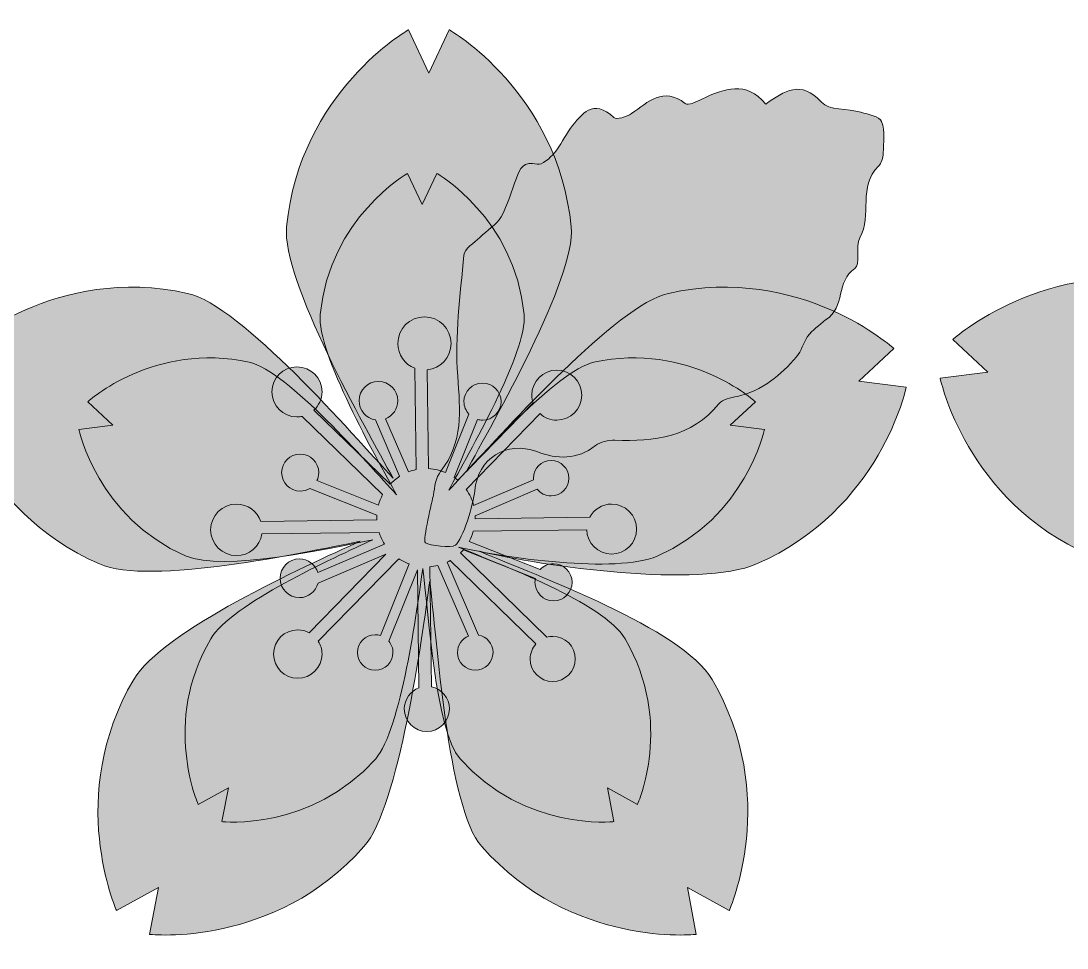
# Model space of a CAD drawing. Header units: inches. Extents: x 0 to 7.76, y -4.48 to -0.03.
# Drawn here: x 1.515 to 3.033, y -2.845 to -1.499 of the extents above; entities that cross this region are included whole.
import ezdxf

# ---------------------------------------------------------------- set-up
doc = ezdxf.new("R2010")
doc.units = ezdxf.units.IN
doc.header["$MEASUREMENT"] = 0
doc.layers.add('Layer 1', color=7, linetype='Continuous')

msp = doc.modelspace()

# ---------------------------------------------------------------- hatches: boundary and pattern name
at = {"layer": 'Layer 1', "true_color": 0xf39dc3}
h = msp.add_hatch(color=21, dxfattribs=at)
h.dxf.hatch_style = 2
edge = h.paths.add_edge_path()
edge.add_spline(control_points=[(4.1686, -2.0091), (4.1686, -2.0091), (4.2192, -1.9615), (4.2192, -1.9615), (4.2192, -1.9615), (4.0844, -1.8391), (3.8925, -1.8817), (3.8172, -1.8984), (3.656, -2.0796), (3.5987, -2.1404), (3.6376, -2.0682), (3.7582, -1.8603), (3.751, -1.7851), (3.7322, -1.5894), (3.5741, -1.4991), (3.5741, -1.4991), (3.5741, -1.4991), (3.5445, -1.5619), (3.5445, -1.5619), (3.5445, -1.5619), (3.515, -1.4991), (3.515, -1.4991), (3.515, -1.4991), (3.3569, -1.5894), (3.3381, -1.7851), (3.3306, -1.8625), (3.4522, -2.0763), (3.4928, -2.1501), (3.4344, -2.0868), (3.272, -1.8989), (3.1942, -1.8817), (3.0023, -1.8391), (2.8675, -1.9615), (2.8675, -1.9615), (2.8675, -1.9615), (2.9181, -2.0091), (2.9181, -2.0091), (2.9181, -2.0091), (2.8492, -2.0178), (2.8492, -2.0178), (2.8492, -2.0178), (2.8863, -2.196), (3.0666, -2.2744), (3.14, -2.3063), (3.36, -2.2585), (3.4447, -2.2415), (3.3648, -2.2776), (3.1576, -2.3718), (3.1163, -2.4419), (3.0164, -2.6113), (3.0912, -2.7773), (3.0912, -2.7773), (3.0912, -2.7773), (3.1521, -2.7439), (3.1521, -2.7439), (3.1521, -2.7439), (3.1391, -2.8121), (3.1391, -2.8121), (3.1391, -2.8121), (3.3201, -2.8319), (3.4503, -2.6846), (3.5007, -2.6277), (3.5349, -2.3812), (3.5457, -2.2992), (3.5566, -2.3812), (3.571, -2.6277), (3.6214, -2.6846), (3.7516, -2.8319), (3.9326, -2.8121), (3.9326, -2.8121), (3.9326, -2.8121), (3.9196, -2.7439), (3.9196, -2.7439), (3.9196, -2.7439), (3.9805, -2.7773), (3.9805, -2.7773), (3.9805, -2.7773), (4.0553, -2.6113), (3.9554, -2.4419), (3.9116, -2.3674), (3.7026, -2.2923), (3.6179, -2.2559), (3.71, -2.2778), (3.938, -2.3101), (4.0201, -2.2744), (4.2004, -2.196), (4.2375, -2.0178), (4.2375, -2.0178), (4.2375, -2.0178), (4.1686, -2.0091), (4.1686, -2.0091)], knot_values=[0, 0, 0, 0, 1, 1, 1, 2, 2, 2, 3, 3, 3, 4, 4, 4, 5, 5, 5, 6, 6, 6, 7, 7, 7, 8, 8, 8, 9, 9, 9, 10, 10, 10, 11, 11, 11, 12, 12, 12, 13, 13, 13, 14, 14, 14, 15, 15, 15, 16, 16, 16, 17, 17, 17, 18, 18, 18, 19, 19, 19, 20, 20, 20, 21, 21, 21, 22, 22, 22, 23, 23, 23, 24, 24, 24, 25, 25, 25, 26, 26, 26, 27, 27, 27, 28, 28, 28, 29, 29, 29, 30, 30, 30, 30], degree=3, periodic=1)
h = msp.add_hatch(color=21, dxfattribs=at)
h.dxf.hatch_style = 2
edge = h.paths.add_edge_path()
edge.add_spline(control_points=[(2.7311, -2.0219), (2.7311, -2.0219), (2.7818, -1.9744), (2.7818, -1.9744), (2.7818, -1.9744), (2.647, -1.8519), (2.455, -1.8945), (2.3798, -1.9112), (2.2186, -2.0924), (2.1612, -2.1533), (2.2002, -2.081), (2.3208, -1.8731), (2.3136, -1.798), (2.2947, -1.6022), (2.1367, -1.5119), (2.1367, -1.5119), (2.1367, -1.5119), (2.1071, -1.5747), (2.1071, -1.5747), (2.1071, -1.5747), (2.0775, -1.5119), (2.0775, -1.5119), (2.0775, -1.5119), (1.9194, -1.6022), (1.9006, -1.798), (1.8932, -1.8753), (2.0147, -2.0891), (2.0553, -2.1629), (1.9969, -2.0996), (1.8346, -1.9118), (1.7568, -1.8945), (1.5648, -1.8519), (1.4301, -1.9744), (1.4301, -1.9744), (1.4301, -1.9744), (1.4807, -2.0219), (1.4807, -2.0219), (1.4807, -2.0219), (1.4118, -2.0306), (1.4118, -2.0306), (1.4118, -2.0306), (1.4488, -2.2089), (1.6292, -2.2872), (1.7025, -2.3191), (1.9225, -2.2713), (2.0072, -2.2543), (1.9273, -2.2904), (1.7201, -2.3846), (1.6788, -2.4547), (1.579, -2.6242), (1.6538, -2.7902), (1.6538, -2.7902), (1.6538, -2.7902), (1.7146, -2.7567), (1.7146, -2.7567), (1.7146, -2.7567), (1.7016, -2.8249), (1.7016, -2.8249), (1.7016, -2.8249), (1.8826, -2.8447), (2.0129, -2.6975), (2.0633, -2.6405), (2.0974, -2.394), (2.1083, -2.3121), (2.1191, -2.394), (2.1335, -2.6405), (2.1839, -2.6975), (2.3142, -2.8447), (2.4952, -2.8249), (2.4952, -2.8249), (2.4952, -2.8249), (2.4822, -2.7567), (2.4822, -2.7567), (2.4822, -2.7567), (2.543, -2.7902), (2.543, -2.7902), (2.543, -2.7902), (2.6178, -2.6242), (2.518, -2.4547), (2.4741, -2.3803), (2.2651, -2.3051), (2.1804, -2.2688), (2.2726, -2.2907), (2.5005, -2.3229), (2.5826, -2.2872), (2.763, -2.2089), (2.8, -2.0306), (2.8, -2.0306), (2.8, -2.0306), (2.7311, -2.0219), (2.7311, -2.0219)], knot_values=[0, 0, 0, 0, 1, 1, 1, 2, 2, 2, 3, 3, 3, 4, 4, 4, 5, 5, 5, 6, 6, 6, 7, 7, 7, 8, 8, 8, 9, 9, 9, 10, 10, 10, 11, 11, 11, 12, 12, 12, 13, 13, 13, 14, 14, 14, 15, 15, 15, 16, 16, 16, 17, 17, 17, 18, 18, 18, 19, 19, 19, 20, 20, 20, 21, 21, 21, 22, 22, 22, 23, 23, 23, 24, 24, 24, 25, 25, 25, 26, 26, 26, 27, 27, 27, 28, 28, 28, 29, 29, 29, 30, 30, 30, 30], degree=3, periodic=1)
at = {"layer": 'Layer 1', "true_color": 0x38b449}
h = msp.add_hatch(color=95, dxfattribs=at)
h.dxf.hatch_style = 2
edge = h.paths.add_edge_path()
edge.add_spline(control_points=[(2.5959, -1.6197), (2.6235, -1.601), (2.647, -1.584), (2.6768, -1.617), (2.6877, -1.6291), (2.7147, -1.6263), (2.7341, -1.6316), (2.7449, -1.6346), (2.7613, -1.6379), (2.7641, -1.6452), (2.7692, -1.6589), (2.7671, -1.6757), (2.7664, -1.6912), (2.7662, -1.6977), (2.7639, -1.7058), (2.7595, -1.7101), (2.7295, -1.7392), (2.7507, -1.7811), (2.7327, -1.8138), (2.7257, -1.8265), (2.7338, -1.8529), (2.7254, -1.8585), (2.6974, -1.877), (2.7124, -1.9139), (2.6828, -1.9331), (2.6739, -1.9406), (2.6634, -1.9476), (2.6567, -1.9571), (2.6502, -1.9663), (2.6481, -1.9779), (2.6406, -1.9868), (2.618, -2.0124), (2.591, -2.0362), (2.5548, -2.044), (2.5454, -2.046), (2.5333, -2.0482), (2.5279, -2.0548), (2.4881, -2.1035), (2.4345, -2.11), (2.377, -2.1076), (2.3677, -2.1072), (2.3562, -2.11), (2.3489, -2.1155), (2.3218, -2.1364), (2.294, -2.1356), (2.2638, -2.1242), (2.2196, -2.1076), (2.1778, -2.1345), (2.1738, -2.1809), (2.1722, -2.2), (2.1558, -2.2521), (2.1455, -2.2601), (2.14, -2.2645), (2.1081, -2.2606), (2.1021, -2.2564), (2.0974, -2.253), (2.1124, -2.1952), (2.1136, -2.1872), (2.1154, -2.1754), (2.1172, -2.1618), (2.1242, -2.1529), (2.1572, -2.1106), (2.1527, -2.0646), (2.1489, -2.0145), (2.1445, -1.9565), (2.1526, -1.8974), (2.1579, -1.8389), (2.1587, -1.8297), (2.1727, -1.8214), (2.1811, -1.8132), (2.1913, -1.8031), (2.205, -1.7953), (2.2118, -1.7835), (2.2217, -1.7662), (2.227, -1.7462), (2.2341, -1.7272), (2.2394, -1.7132), (2.2443, -1.7019), (2.2645, -1.7071), (2.2711, -1.7088), (2.283, -1.6981), (2.2895, -1.6905), (2.2986, -1.6798), (2.304, -1.6661), (2.3126, -1.6549), (2.329, -1.6337), (2.3453, -1.611), (2.3755, -1.6393), (2.3792, -1.6428), (2.3942, -1.6383), (2.4013, -1.6334), (2.4253, -1.6168), (2.4467, -1.5941), (2.4791, -1.6189), (2.4833, -1.622), (2.4958, -1.6163), (2.5034, -1.6126), (2.5358, -1.5971), (2.5675, -1.5855), (2.5959, -1.6197)], knot_values=[0, 0, 0, 0, 1, 1, 1, 2, 2, 2, 3, 3, 3, 4, 4, 4, 5, 5, 5, 6, 6, 6, 7, 7, 7, 8, 8, 8, 9, 9, 9, 10, 10, 10, 11, 11, 11, 12, 12, 12, 13, 13, 13, 14, 14, 14, 15, 15, 15, 16, 16, 16, 17, 17, 17, 18, 18, 18, 19, 19, 19, 20, 20, 20, 21, 21, 21, 22, 22, 22, 23, 23, 23, 24, 24, 24, 25, 25, 25, 26, 26, 26, 27, 27, 27, 28, 28, 28, 29, 29, 29, 30, 30, 30, 31, 31, 31, 32, 32, 32, 33, 33, 33, 33], degree=3, periodic=1)
at = {"layer": 'Layer 1', "true_color": 0xf5b9d4}
h = msp.add_hatch(color=254, dxfattribs=at)
h.dxf.hatch_style = 2
edge = h.paths.add_edge_path()
edge.add_spline(control_points=[(2.5446, -2.0858), (2.5446, -2.0858), (2.5809, -2.0517), (2.5809, -2.0517), (2.5809, -2.0517), (2.4843, -1.964), (2.3467, -1.9945), (2.2928, -2.0065), (2.1773, -2.1363), (2.1362, -2.1799), (2.1641, -2.1281), (2.2505, -1.9792), (2.2453, -1.9253), (2.2319, -1.785), (2.1186, -1.7203), (2.1186, -1.7203), (2.1186, -1.7203), (2.0974, -1.7653), (2.0974, -1.7653), (2.0974, -1.7653), (2.0762, -1.7203), (2.0762, -1.7203), (2.0762, -1.7203), (1.9629, -1.785), (1.9494, -1.9253), (1.9441, -1.9807), (2.0312, -2.1339), (2.0603, -2.1868), (2.0184, -2.1415), (1.9021, -2.0069), (1.8463, -1.9945), (1.7088, -1.964), (1.6122, -2.0517), (1.6122, -2.0517), (1.6122, -2.0517), (1.6485, -2.0858), (1.6485, -2.0858), (1.6485, -2.0858), (1.5991, -2.092), (1.5991, -2.092), (1.5991, -2.092), (1.6257, -2.2198), (1.7549, -2.2759), (1.8074, -2.2988), (1.9651, -2.2645), (2.0258, -2.2523), (1.9686, -2.2782), (1.8201, -2.3457), (1.7905, -2.396), (1.7189, -2.5174), (1.7725, -2.6363), (1.7725, -2.6363), (1.7725, -2.6363), (1.8161, -2.6124), (1.8161, -2.6124), (1.8161, -2.6124), (1.8068, -2.6612), (1.8068, -2.6612), (1.8068, -2.6612), (1.9365, -2.6755), (2.0299, -2.5699), (2.066, -2.5291), (2.0905, -2.3524), (2.0982, -2.2937), (2.106, -2.3524), (2.1163, -2.5291), (2.1524, -2.5699), (2.2458, -2.6755), (2.3755, -2.6612), (2.3755, -2.6612), (2.3755, -2.6612), (2.3662, -2.6124), (2.3662, -2.6124), (2.3662, -2.6124), (2.4098, -2.6363), (2.4098, -2.6363), (2.4098, -2.6363), (2.4634, -2.5174), (2.3918, -2.396), (2.3604, -2.3426), (2.2106, -2.2887), (2.15, -2.2627), (2.216, -2.2784), (2.3793, -2.3015), (2.4382, -2.2759), (2.5674, -2.2198), (2.594, -2.092), (2.594, -2.092), (2.594, -2.092), (2.5446, -2.0858), (2.5446, -2.0858)], knot_values=[0, 0, 0, 0, 1, 1, 1, 2, 2, 2, 3, 3, 3, 4, 4, 4, 5, 5, 5, 6, 6, 6, 7, 7, 7, 8, 8, 8, 9, 9, 9, 10, 10, 10, 11, 11, 11, 12, 12, 12, 13, 13, 13, 14, 14, 14, 15, 15, 15, 16, 16, 16, 17, 17, 17, 18, 18, 18, 19, 19, 19, 20, 20, 20, 21, 21, 21, 22, 22, 22, 23, 23, 23, 24, 24, 24, 25, 25, 25, 26, 26, 26, 27, 27, 27, 28, 28, 28, 29, 29, 29, 30, 30, 30, 30], degree=3, periodic=1)
at = {"layer": 'Layer 1', "true_color": 0xec008b}
h = msp.add_hatch(color=230, dxfattribs=at)
h.dxf.hatch_style = 2
edge = h.paths.add_edge_path()
edge.add_spline(control_points=[(2.3723, -2.2003), (2.3585, -2.2003), (2.3467, -2.208), (2.3406, -2.2193), (2.3406, -2.2193), (2.1743, -2.2215), (2.1743, -2.2215), (2.1744, -2.221), (2.1744, -2.2206), (2.1744, -2.2202), (2.1744, -2.2192), (2.1743, -2.2182), (2.1743, -2.2172), (2.1743, -2.2172), (2.2642, -2.1786), (2.2642, -2.1786), (2.2689, -2.1846), (2.2762, -2.1886), (2.2845, -2.1886), (2.2987, -2.1886), (2.3102, -2.177), (2.3102, -2.1628), (2.3102, -2.1486), (2.2987, -2.137), (2.2845, -2.137), (2.2702, -2.137), (2.2587, -2.1486), (2.2587, -2.1628), (2.2587, -2.1637), (2.2589, -2.1645), (2.259, -2.1653), (2.259, -2.1653), (2.1721, -2.2026), (2.1721, -2.2026), (2.17, -2.194), (2.1663, -2.1861), (2.1613, -2.1791), (2.1613, -2.1791), (2.2685, -2.0691), (2.2685, -2.0691), (2.2749, -2.0749), (2.2833, -2.0785), (2.2927, -2.0785), (2.3127, -2.0785), (2.329, -2.0623), (2.329, -2.0422), (2.329, -2.0222), (2.3127, -2.0059), (2.2927, -2.0059), (2.2726, -2.0059), (2.2564, -2.0222), (2.2564, -2.0422), (2.2564, -2.0461), (2.2572, -2.0499), (2.2583, -2.0534), (2.2583, -2.0534), (2.149, -2.1656), (2.149, -2.1656), (2.1474, -2.1642), (2.1457, -2.1629), (2.144, -2.1617), (2.144, -2.1617), (2.1776, -2.0774), (2.1776, -2.0774), (2.18, -2.078), (2.1824, -2.0785), (2.185, -2.0785), (2.1998, -2.0785), (2.2119, -2.0665), (2.2119, -2.0516), (2.2119, -2.0367), (2.1998, -2.0247), (2.185, -2.0247), (2.1701, -2.0247), (2.158, -2.0367), (2.158, -2.0516), (2.158, -2.0586), (2.1608, -2.065), (2.1652, -2.0698), (2.1652, -2.0698), (2.1314, -2.1547), (2.1314, -2.1547), (2.1238, -2.1513), (2.1154, -2.1494), (2.1067, -2.1489), (2.1067, -2.1489), (2.1048, -2.0057), (2.1048, -2.0057), (2.1242, -2.0036), (2.1393, -1.9872), (2.1393, -1.9673), (2.1393, -1.9459), (2.122, -1.9286), (2.1007, -1.9286), (2.0793, -1.9286), (2.062, -1.9459), (2.062, -1.9673), (2.062, -1.9836), (2.0722, -1.9976), (2.0866, -2.0032), (2.0866, -2.0032), (2.0885, -2.1502), (2.0885, -2.1502), (2.0847, -2.151), (2.081, -2.1522), (2.0775, -2.1535), (2.0775, -2.1535), (2.0443, -2.0765), (2.0443, -2.0765), (2.0547, -2.0723), (2.062, -2.0622), (2.062, -2.0504), (2.062, -2.0349), (2.0494, -2.0223), (2.0339, -2.0223), (2.0184, -2.0223), (2.0058, -2.0349), (2.0058, -2.0504), (2.0058, -2.0644), (2.0161, -2.0759), (2.0295, -2.0781), (2.0295, -2.0781), (2.0647, -2.16), (2.0647, -2.16), (2.0595, -2.1633), (2.0548, -2.1672), (2.0507, -2.1716), (2.0507, -2.1716), (1.9403, -2.0641), (1.9403, -2.0641), (1.9474, -2.0574), (1.952, -2.048), (1.952, -2.0375), (1.952, -2.0175), (1.9357, -2.0012), (1.9157, -2.0012), (1.8956, -2.0012), (1.8794, -2.0175), (1.8794, -2.0375), (1.8794, -2.0576), (1.8956, -2.0738), (1.9157, -2.0738), (1.9183, -2.0738), (1.9208, -2.0735), (1.9233, -2.073), (1.9233, -2.073), (2.04, -2.1866), (2.04, -2.1866), (2.0374, -2.1914), (2.0354, -2.1965), (2.034, -2.2019), (2.034, -2.2019), (1.9446, -2.1662), (1.9446, -2.1662), (1.9463, -2.1627), (1.9473, -2.1588), (1.9473, -2.1546), (1.9473, -2.1397), (1.9352, -2.1277), (1.9204, -2.1277), (1.9055, -2.1277), (1.8934, -2.1397), (1.8934, -2.1546), (1.8934, -2.1695), (1.9055, -2.1815), (1.9204, -2.1815), (1.9255, -2.1815), (1.9303, -2.18), (1.9344, -2.1775), (1.9344, -2.1775), (2.0318, -2.2164), (2.0318, -2.2164), (2.0317, -2.2176), (2.0316, -2.2189), (2.0316, -2.2202), (2.0316, -2.2212), (2.0317, -2.2223), (2.0317, -2.2233), (2.0317, -2.2233), (1.8631, -2.2255), (1.8631, -2.2255), (1.858, -2.2109), (1.8442, -2.2003), (1.8279, -2.2003), (1.8072, -2.2003), (1.7904, -2.217), (1.7904, -2.2377), (1.7904, -2.2584), (1.8072, -2.2752), (1.8279, -2.2752), (1.8465, -2.2752), (1.8618, -2.2616), (1.8647, -2.2437), (1.8647, -2.2437), (2.0348, -2.2415), (2.0348, -2.2415), (2.0367, -2.2475), (2.0394, -2.2531), (2.0426, -2.2583), (2.0426, -2.2583), (1.9459, -2.2998), (1.9459, -2.2998), (1.9424, -2.2883), (1.9318, -2.2799), (1.9192, -2.2799), (1.9037, -2.2799), (1.8911, -2.2925), (1.8911, -2.308), (1.8911, -2.3235), (1.9037, -2.3361), (1.9192, -2.3361), (1.9322, -2.3361), (1.943, -2.3272), (1.9462, -2.3152), (1.9462, -2.3152), (2.0444, -2.273), (2.0444, -2.273), (2.0444, -2.273), (1.9332, -2.3872), (1.9332, -2.3872), (1.9283, -2.3845), (1.9228, -2.3829), (1.9168, -2.3829), (1.8974, -2.3829), (1.8817, -2.3986), (1.8817, -2.418), (1.8817, -2.4374), (1.8974, -2.4532), (1.9168, -2.4532), (1.9362, -2.4532), (1.952, -2.4374), (1.952, -2.418), (1.952, -2.4112), (1.9499, -2.4049), (1.9466, -2.3995), (1.9466, -2.3995), (2.0634, -2.2796), (2.0634, -2.2796), (2.0681, -2.2827), (2.0732, -2.2852), (2.0785, -2.2872), (2.0785, -2.2872), (2.037, -2.3913), (2.037, -2.3913), (2.0346, -2.3905), (2.032, -2.3899), (2.0292, -2.3899), (2.015, -2.3899), (2.0035, -2.4015), (2.0035, -2.4157), (2.0035, -2.4299), (2.015, -2.4415), (2.0292, -2.4415), (2.0435, -2.4415), (2.055, -2.4299), (2.055, -2.4157), (2.055, -2.4095), (2.0527, -2.4039), (2.0491, -2.3995), (2.0491, -2.3995), (2.0904, -2.2959), (2.0904, -2.2959), (2.0904, -2.2959), (2.0927, -2.4671), (2.0927, -2.4671), (2.0803, -2.4717), (2.0714, -2.4836), (2.0714, -2.4977), (2.0714, -2.5158), (2.0861, -2.5304), (2.1042, -2.5304), (2.1223, -2.5304), (2.1369, -2.5158), (2.1369, -2.4977), (2.1369, -2.4818), (2.1257, -2.4686), (2.1108, -2.4656), (2.1108, -2.4656), (2.1086, -2.2913), (2.1086, -2.2913), (2.1126, -2.291), (2.1165, -2.2903), (2.1203, -2.2894), (2.1203, -2.2894), (2.1644, -2.392), (2.1644, -2.392), (2.1551, -2.3959), (2.1487, -2.405), (2.1487, -2.4157), (2.1487, -2.4299), (2.1602, -2.4415), (2.1744, -2.4415), (2.1886, -2.4415), (2.2002, -2.4299), (2.2002, -2.4157), (2.2002, -2.4031), (2.1911, -2.3927), (2.1792, -2.3904), (2.1792, -2.3904), (2.1337, -2.2846), (2.1337, -2.2846), (2.1352, -2.2838), (2.1367, -2.2831), (2.1382, -2.2823), (2.1382, -2.2823), (2.2625, -2.4033), (2.2625, -2.4033), (2.2573, -2.4091), (2.254, -2.4167), (2.254, -2.4251), (2.254, -2.4432), (2.2687, -2.4578), (2.2868, -2.4578), (2.3049, -2.4578), (2.3196, -2.4432), (2.3196, -2.4251), (2.3196, -2.407), (2.3049, -2.3923), (2.2868, -2.3923), (2.2839, -2.3923), (2.2811, -2.3928), (2.2784, -2.3935), (2.2784, -2.3935), (2.1529, -2.2712), (2.1529, -2.2712), (2.1545, -2.2697), (2.1559, -2.2681), (2.1573, -2.2665), (2.1573, -2.2665), (2.2617, -2.3081), (2.2617, -2.3081), (2.2613, -2.3099), (2.2611, -2.3119), (2.2611, -2.3138), (2.2611, -2.3287), (2.2731, -2.3408), (2.288, -2.3408), (2.3029, -2.3408), (2.3149, -2.3287), (2.3149, -2.3138), (2.3149, -2.299), (2.3029, -2.2869), (2.288, -2.2869), (2.2803, -2.2869), (2.2733, -2.2902), (2.2684, -2.2954), (2.2684, -2.2954), (2.1657, -2.2544), (2.1657, -2.2544), (2.1682, -2.2498), (2.1702, -2.2449), (2.1716, -2.2397), (2.1716, -2.2397), (2.3361, -2.2375), (2.3361, -2.2375), (2.3366, -2.2571), (2.3526, -2.2729), (2.3723, -2.2729), (2.3923, -2.2729), (2.4086, -2.2566), (2.4086, -2.2366), (2.4086, -2.2165), (2.3923, -2.2003), (2.3723, -2.2003)], knot_values=[0, 0, 0, 0, 1, 1, 1, 2, 2, 2, 3, 3, 3, 4, 4, 4, 5, 5, 5, 6, 6, 6, 7, 7, 7, 8, 8, 8, 9, 9, 9, 10, 10, 10, 11, 11, 11, 12, 12, 12, 13, 13, 13, 14, 14, 14, 15, 15, 15, 16, 16, 16, 17, 17, 17, 18, 18, 18, 19, 19, 19, 20, 20, 20, 21, 21, 21, 22, 22, 22, 23, 23, 23, 24, 24, 24, 25, 25, 25, 26, 26, 26, 27, 27, 27, 28, 28, 28, 29, 29, 29, 30, 30, 30, 31, 31, 31, 32, 32, 32, 33, 33, 33, 34, 34, 34, 35, 35, 35, 36, 36, 36, 37, 37, 37, 38, 38, 38, 39, 39, 39, 40, 40, 40, 41, 41, 41, 42, 42, 42, 43, 43, 43, 44, 44, 44, 45, 45, 45, 46, 46, 46, 47, 47, 47, 48, 48, 48, 49, 49, 49, 50, 50, 50, 51, 51, 51, 52, 52, 52, 53, 53, 53, 54, 54, 54, 55, 55, 55, 56, 56, 56, 57, 57, 57, 58, 58, 58, 59, 59, 59, 60, 60, 60, 61, 61, 61, 62, 62, 62, 63, 63, 63, 64, 64, 64, 65, 65, 65, 66, 66, 66, 67, 67, 67, 68, 68, 68, 69, 69, 69, 70, 70, 70, 71, 71, 71, 72, 72, 72, 73, 73, 73, 74, 74, 74, 75, 75, 75, 76, 76, 76, 77, 77, 77, 78, 78, 78, 79, 79, 79, 80, 80, 80, 81, 81, 81, 82, 82, 82, 83, 83, 83, 84, 84, 84, 85, 85, 85, 86, 86, 86, 87, 87, 87, 88, 88, 88, 89, 89, 89, 90, 90, 90, 91, 91, 91, 92, 92, 92, 93, 93, 93, 94, 94, 94, 95, 95, 95, 96, 96, 96, 97, 97, 97, 98, 98, 98, 99, 99, 99, 100, 100, 100, 101, 101, 101, 102, 102, 102, 103, 103, 103, 104, 104, 104, 105, 105, 105, 106, 106, 106, 107, 107, 107, 108, 108, 108, 109, 109, 109, 110, 110, 110, 111, 111, 111, 112, 112, 112, 113, 113, 113, 114, 114, 114, 115, 115, 115, 116, 116, 116, 117, 117, 117, 118, 118, 118, 119, 119, 119, 120, 120, 120, 121, 121, 121, 121], degree=3, periodic=1)

# ---------------------------------------------------------------- linework, layer by layer
at = {"layer": 'Layer 1', "lineweight": 0}
for points, knots in [([(4.1686, -2.0091), (4.1686, -2.0091), (4.2192, -1.9615), (4.2192, -1.9615), (4.2192, -1.9615), (4.0844, -1.8391), (3.8925, -1.8817), (3.8172, -1.8984), (3.656, -2.0796), (3.5987, -2.1404), (3.6376, -2.0682), (3.7582, -1.8603), (3.751, -1.7851), (3.7322, -1.5894), (3.5741, -1.4991), (3.5741, -1.4991), (3.5741, -1.4991), (3.5445, -1.5619), (3.5445, -1.5619), (3.5445, -1.5619), (3.515, -1.4991), (3.515, -1.4991), (3.515, -1.4991), (3.3569, -1.5894), (3.3381, -1.7851), (3.3306, -1.8625), (3.4522, -2.0763), (3.4928, -2.1501), (3.4344, -2.0868), (3.272, -1.8989), (3.1942, -1.8817), (3.0023, -1.8391), (2.8675, -1.9615), (2.8675, -1.9615), (2.8675, -1.9615), (2.9181, -2.0091), (2.9181, -2.0091), (2.9181, -2.0091), (2.8492, -2.0178), (2.8492, -2.0178), (2.8492, -2.0178), (2.8863, -2.196), (3.0666, -2.2744), (3.14, -2.3063), (3.36, -2.2585), (3.4447, -2.2415), (3.3648, -2.2776), (3.1576, -2.3718), (3.1163, -2.4419), (3.0164, -2.6113), (3.0912, -2.7773), (3.0912, -2.7773), (3.0912, -2.7773), (3.1521, -2.7439), (3.1521, -2.7439), (3.1521, -2.7439), (3.1391, -2.8121), (3.1391, -2.8121), (3.1391, -2.8121), (3.3201, -2.8319), (3.4503, -2.6846), (3.5007, -2.6277), (3.5349, -2.3812), (3.5457, -2.2992), (3.5566, -2.3812), (3.571, -2.6277), (3.6214, -2.6846), (3.7516, -2.8319), (3.9326, -2.8121), (3.9326, -2.8121), (3.9326, -2.8121), (3.9196, -2.7439), (3.9196, -2.7439), (3.9196, -2.7439), (3.9805, -2.7773), (3.9805, -2.7773), (3.9805, -2.7773), (4.0553, -2.6113), (3.9554, -2.4419), (3.9116, -2.3674), (3.7026, -2.2923), (3.6179, -2.2559), (3.71, -2.2778), (3.938, -2.3101), (4.0201, -2.2744), (4.2004, -2.196), (4.2375, -2.0178), (4.2375, -2.0178), (4.2375, -2.0178), (4.1686, -2.0091), (4.1686, -2.0091)], [0, 0, 0, 0, 1, 1, 1, 2, 2, 2, 3, 3, 3, 4, 4, 4, 5, 5, 5, 6, 6, 6, 7, 7, 7, 8, 8, 8, 9, 9, 9, 10, 10, 10, 11, 11, 11, 12, 12, 12, 13, 13, 13, 14, 14, 14, 15, 15, 15, 16, 16, 16, 17, 17, 17, 18, 18, 18, 19, 19, 19, 20, 20, 20, 21, 21, 21, 22, 22, 22, 23, 23, 23, 24, 24, 24, 25, 25, 25, 26, 26, 26, 27, 27, 27, 28, 28, 28, 29, 29, 29, 30, 30, 30, 30]), ([(2.7311, -2.0219), (2.7311, -2.0219), (2.7818, -1.9744), (2.7818, -1.9744), (2.7818, -1.9744), (2.647, -1.8519), (2.455, -1.8945), (2.3798, -1.9112), (2.2186, -2.0924), (2.1612, -2.1533), (2.2002, -2.081), (2.3208, -1.8731), (2.3136, -1.798), (2.2947, -1.6022), (2.1367, -1.5119), (2.1367, -1.5119), (2.1367, -1.5119), (2.1071, -1.5747), (2.1071, -1.5747), (2.1071, -1.5747), (2.0775, -1.5119), (2.0775, -1.5119), (2.0775, -1.5119), (1.9194, -1.6022), (1.9006, -1.798), (1.8932, -1.8753), (2.0147, -2.0891), (2.0553, -2.1629), (1.9969, -2.0996), (1.8346, -1.9118), (1.7568, -1.8945), (1.5648, -1.8519), (1.4301, -1.9744), (1.4301, -1.9744), (1.4301, -1.9744), (1.4807, -2.0219), (1.4807, -2.0219), (1.4807, -2.0219), (1.4118, -2.0306), (1.4118, -2.0306), (1.4118, -2.0306), (1.4488, -2.2089), (1.6292, -2.2872), (1.7025, -2.3191), (1.9225, -2.2713), (2.0072, -2.2543), (1.9273, -2.2904), (1.7201, -2.3846), (1.6788, -2.4547), (1.579, -2.6242), (1.6538, -2.7902), (1.6538, -2.7902), (1.6538, -2.7902), (1.7146, -2.7567), (1.7146, -2.7567), (1.7146, -2.7567), (1.7016, -2.8249), (1.7016, -2.8249), (1.7016, -2.8249), (1.8826, -2.8447), (2.0129, -2.6975), (2.0633, -2.6405), (2.0974, -2.394), (2.1083, -2.3121), (2.1191, -2.394), (2.1335, -2.6405), (2.1839, -2.6975), (2.3142, -2.8447), (2.4952, -2.8249), (2.4952, -2.8249), (2.4952, -2.8249), (2.4822, -2.7567), (2.4822, -2.7567), (2.4822, -2.7567), (2.543, -2.7902), (2.543, -2.7902), (2.543, -2.7902), (2.6178, -2.6242), (2.518, -2.4547), (2.4741, -2.3803), (2.2651, -2.3051), (2.1804, -2.2688), (2.2726, -2.2907), (2.5005, -2.3229), (2.5826, -2.2872), (2.763, -2.2089), (2.8, -2.0306), (2.8, -2.0306), (2.8, -2.0306), (2.7311, -2.0219), (2.7311, -2.0219)], [0, 0, 0, 0, 1, 1, 1, 2, 2, 2, 3, 3, 3, 4, 4, 4, 5, 5, 5, 6, 6, 6, 7, 7, 7, 8, 8, 8, 9, 9, 9, 10, 10, 10, 11, 11, 11, 12, 12, 12, 13, 13, 13, 14, 14, 14, 15, 15, 15, 16, 16, 16, 17, 17, 17, 18, 18, 18, 19, 19, 19, 20, 20, 20, 21, 21, 21, 22, 22, 22, 23, 23, 23, 24, 24, 24, 25, 25, 25, 26, 26, 26, 27, 27, 27, 28, 28, 28, 29, 29, 29, 30, 30, 30, 30]), ([(2.5959, -1.6197), (2.6235, -1.601), (2.647, -1.584), (2.6768, -1.617), (2.6877, -1.6291), (2.7147, -1.6263), (2.7341, -1.6316), (2.7449, -1.6346), (2.7613, -1.6379), (2.7641, -1.6452), (2.7692, -1.6589), (2.7671, -1.6757), (2.7664, -1.6912), (2.7662, -1.6977), (2.7639, -1.7058), (2.7595, -1.7101), (2.7295, -1.7392), (2.7507, -1.7811), (2.7327, -1.8138), (2.7257, -1.8265), (2.7338, -1.8529), (2.7254, -1.8585), (2.6974, -1.877), (2.7124, -1.9139), (2.6828, -1.9331), (2.6739, -1.9406), (2.6634, -1.9476), (2.6567, -1.9571), (2.6502, -1.9663), (2.6481, -1.9779), (2.6406, -1.9868), (2.618, -2.0124), (2.591, -2.0362), (2.5548, -2.044), (2.5454, -2.046), (2.5333, -2.0482), (2.5279, -2.0548), (2.4881, -2.1035), (2.4345, -2.11), (2.377, -2.1076), (2.3677, -2.1072), (2.3562, -2.11), (2.3489, -2.1155), (2.3218, -2.1364), (2.294, -2.1356), (2.2638, -2.1242), (2.2196, -2.1076), (2.1778, -2.1345), (2.1738, -2.1809), (2.1722, -2.2), (2.1558, -2.2521), (2.1455, -2.2601), (2.14, -2.2645), (2.1081, -2.2606), (2.1021, -2.2564), (2.0974, -2.253), (2.1124, -2.1952), (2.1136, -2.1872), (2.1154, -2.1754), (2.1172, -2.1618), (2.1242, -2.1529), (2.1572, -2.1106), (2.1527, -2.0646), (2.1489, -2.0145), (2.1445, -1.9565), (2.1526, -1.8974), (2.1579, -1.8389), (2.1587, -1.8297), (2.1727, -1.8214), (2.1811, -1.8132), (2.1913, -1.8031), (2.205, -1.7953), (2.2118, -1.7835), (2.2217, -1.7662), (2.227, -1.7462), (2.2341, -1.7272), (2.2394, -1.7132), (2.2443, -1.7019), (2.2645, -1.7071), (2.2711, -1.7088), (2.283, -1.6981), (2.2895, -1.6905), (2.2986, -1.6798), (2.304, -1.6661), (2.3126, -1.6549), (2.329, -1.6337), (2.3453, -1.611), (2.3755, -1.6393), (2.3792, -1.6428), (2.3942, -1.6383), (2.4013, -1.6334), (2.4253, -1.6168), (2.4467, -1.5941), (2.4791, -1.6189), (2.4833, -1.622), (2.4958, -1.6163), (2.5034, -1.6126), (2.5358, -1.5971), (2.5675, -1.5855), (2.5959, -1.6197)], [0, 0, 0, 0, 1, 1, 1, 2, 2, 2, 3, 3, 3, 4, 4, 4, 5, 5, 5, 6, 6, 6, 7, 7, 7, 8, 8, 8, 9, 9, 9, 10, 10, 10, 11, 11, 11, 12, 12, 12, 13, 13, 13, 14, 14, 14, 15, 15, 15, 16, 16, 16, 17, 17, 17, 18, 18, 18, 19, 19, 19, 20, 20, 20, 21, 21, 21, 22, 22, 22, 23, 23, 23, 24, 24, 24, 25, 25, 25, 26, 26, 26, 27, 27, 27, 28, 28, 28, 29, 29, 29, 30, 30, 30, 31, 31, 31, 32, 32, 32, 33, 33, 33, 33]), ([(2.5446, -2.0858), (2.5446, -2.0858), (2.5809, -2.0517), (2.5809, -2.0517), (2.5809, -2.0517), (2.4843, -1.964), (2.3467, -1.9945), (2.2928, -2.0065), (2.1773, -2.1363), (2.1362, -2.1799), (2.1641, -2.1281), (2.2505, -1.9792), (2.2453, -1.9253), (2.2319, -1.785), (2.1186, -1.7203), (2.1186, -1.7203), (2.1186, -1.7203), (2.0974, -1.7653), (2.0974, -1.7653), (2.0974, -1.7653), (2.0762, -1.7203), (2.0762, -1.7203), (2.0762, -1.7203), (1.9629, -1.785), (1.9494, -1.9253), (1.9441, -1.9807), (2.0312, -2.1339), (2.0603, -2.1868), (2.0184, -2.1415), (1.9021, -2.0069), (1.8463, -1.9945), (1.7088, -1.964), (1.6122, -2.0517), (1.6122, -2.0517), (1.6122, -2.0517), (1.6485, -2.0858), (1.6485, -2.0858), (1.6485, -2.0858), (1.5991, -2.092), (1.5991, -2.092), (1.5991, -2.092), (1.6257, -2.2198), (1.7549, -2.2759), (1.8074, -2.2988), (1.9651, -2.2645), (2.0258, -2.2523), (1.9686, -2.2782), (1.8201, -2.3457), (1.7905, -2.396), (1.7189, -2.5174), (1.7725, -2.6363), (1.7725, -2.6363), (1.7725, -2.6363), (1.8161, -2.6124), (1.8161, -2.6124), (1.8161, -2.6124), (1.8068, -2.6612), (1.8068, -2.6612), (1.8068, -2.6612), (1.9365, -2.6755), (2.0299, -2.5699), (2.066, -2.5291), (2.0905, -2.3524), (2.0982, -2.2937), (2.106, -2.3524), (2.1163, -2.5291), (2.1524, -2.5699), (2.2458, -2.6755), (2.3755, -2.6612), (2.3755, -2.6612), (2.3755, -2.6612), (2.3662, -2.6124), (2.3662, -2.6124), (2.3662, -2.6124), (2.4098, -2.6363), (2.4098, -2.6363), (2.4098, -2.6363), (2.4634, -2.5174), (2.3918, -2.396), (2.3604, -2.3426), (2.2106, -2.2887), (2.15, -2.2627), (2.216, -2.2784), (2.3793, -2.3015), (2.4382, -2.2759), (2.5674, -2.2198), (2.594, -2.092), (2.594, -2.092), (2.594, -2.092), (2.5446, -2.0858), (2.5446, -2.0858)], [0, 0, 0, 0, 1, 1, 1, 2, 2, 2, 3, 3, 3, 4, 4, 4, 5, 5, 5, 6, 6, 6, 7, 7, 7, 8, 8, 8, 9, 9, 9, 10, 10, 10, 11, 11, 11, 12, 12, 12, 13, 13, 13, 14, 14, 14, 15, 15, 15, 16, 16, 16, 17, 17, 17, 18, 18, 18, 19, 19, 19, 20, 20, 20, 21, 21, 21, 22, 22, 22, 23, 23, 23, 24, 24, 24, 25, 25, 25, 26, 26, 26, 27, 27, 27, 28, 28, 28, 29, 29, 29, 30, 30, 30, 30]), ([(2.3723, -2.2003), (2.3585, -2.2003), (2.3467, -2.208), (2.3406, -2.2193), (2.3406, -2.2193), (2.1743, -2.2215), (2.1743, -2.2215), (2.1744, -2.221), (2.1744, -2.2206), (2.1744, -2.2202), (2.1744, -2.2192), (2.1743, -2.2182), (2.1743, -2.2172), (2.1743, -2.2172), (2.2642, -2.1786), (2.2642, -2.1786), (2.2689, -2.1846), (2.2762, -2.1886), (2.2845, -2.1886), (2.2987, -2.1886), (2.3102, -2.177), (2.3102, -2.1628), (2.3102, -2.1486), (2.2987, -2.137), (2.2845, -2.137), (2.2702, -2.137), (2.2587, -2.1486), (2.2587, -2.1628), (2.2587, -2.1637), (2.2589, -2.1645), (2.259, -2.1653), (2.259, -2.1653), (2.1721, -2.2026), (2.1721, -2.2026), (2.17, -2.194), (2.1663, -2.1861), (2.1613, -2.1791), (2.1613, -2.1791), (2.2685, -2.0691), (2.2685, -2.0691), (2.2749, -2.0749), (2.2833, -2.0785), (2.2927, -2.0785), (2.3127, -2.0785), (2.329, -2.0623), (2.329, -2.0422), (2.329, -2.0222), (2.3127, -2.0059), (2.2927, -2.0059), (2.2726, -2.0059), (2.2564, -2.0222), (2.2564, -2.0422), (2.2564, -2.0461), (2.2572, -2.0499), (2.2583, -2.0534), (2.2583, -2.0534), (2.149, -2.1656), (2.149, -2.1656), (2.1474, -2.1642), (2.1457, -2.1629), (2.144, -2.1617), (2.144, -2.1617), (2.1776, -2.0774), (2.1776, -2.0774), (2.18, -2.078), (2.1824, -2.0785), (2.185, -2.0785), (2.1998, -2.0785), (2.2119, -2.0665), (2.2119, -2.0516), (2.2119, -2.0367), (2.1998, -2.0247), (2.185, -2.0247), (2.1701, -2.0247), (2.158, -2.0367), (2.158, -2.0516), (2.158, -2.0586), (2.1608, -2.065), (2.1652, -2.0698), (2.1652, -2.0698), (2.1314, -2.1547), (2.1314, -2.1547), (2.1238, -2.1513), (2.1154, -2.1494), (2.1067, -2.1489), (2.1067, -2.1489), (2.1048, -2.0057), (2.1048, -2.0057), (2.1242, -2.0036), (2.1393, -1.9872), (2.1393, -1.9673), (2.1393, -1.9459), (2.122, -1.9286), (2.1007, -1.9286), (2.0793, -1.9286), (2.062, -1.9459), (2.062, -1.9673), (2.062, -1.9836), (2.0722, -1.9976), (2.0866, -2.0032), (2.0866, -2.0032), (2.0885, -2.1502), (2.0885, -2.1502), (2.0847, -2.151), (2.081, -2.1522), (2.0775, -2.1535), (2.0775, -2.1535), (2.0443, -2.0765), (2.0443, -2.0765), (2.0547, -2.0723), (2.062, -2.0622), (2.062, -2.0504), (2.062, -2.0349), (2.0494, -2.0223), (2.0339, -2.0223), (2.0184, -2.0223), (2.0058, -2.0349), (2.0058, -2.0504), (2.0058, -2.0644), (2.0161, -2.0759), (2.0295, -2.0781), (2.0295, -2.0781), (2.0647, -2.16), (2.0647, -2.16), (2.0595, -2.1633), (2.0548, -2.1672), (2.0507, -2.1716), (2.0507, -2.1716), (1.9403, -2.0641), (1.9403, -2.0641), (1.9474, -2.0574), (1.952, -2.048), (1.952, -2.0375), (1.952, -2.0175), (1.9357, -2.0012), (1.9157, -2.0012), (1.8956, -2.0012), (1.8794, -2.0175), (1.8794, -2.0375), (1.8794, -2.0576), (1.8956, -2.0738), (1.9157, -2.0738), (1.9183, -2.0738), (1.9208, -2.0735), (1.9233, -2.073), (1.9233, -2.073), (2.04, -2.1866), (2.04, -2.1866), (2.0374, -2.1914), (2.0354, -2.1965), (2.034, -2.2019), (2.034, -2.2019), (1.9446, -2.1662), (1.9446, -2.1662), (1.9463, -2.1627), (1.9473, -2.1588), (1.9473, -2.1546), (1.9473, -2.1397), (1.9352, -2.1277), (1.9204, -2.1277), (1.9055, -2.1277), (1.8934, -2.1397), (1.8934, -2.1546), (1.8934, -2.1695), (1.9055, -2.1815), (1.9204, -2.1815), (1.9255, -2.1815), (1.9303, -2.18), (1.9344, -2.1775), (1.9344, -2.1775), (2.0318, -2.2164), (2.0318, -2.2164), (2.0317, -2.2176), (2.0316, -2.2189), (2.0316, -2.2202), (2.0316, -2.2212), (2.0317, -2.2223), (2.0317, -2.2233), (2.0317, -2.2233), (1.8631, -2.2255), (1.8631, -2.2255), (1.858, -2.2109), (1.8442, -2.2003), (1.8279, -2.2003), (1.8072, -2.2003), (1.7904, -2.217), (1.7904, -2.2377), (1.7904, -2.2584), (1.8072, -2.2752), (1.8279, -2.2752), (1.8465, -2.2752), (1.8618, -2.2616), (1.8647, -2.2437), (1.8647, -2.2437), (2.0348, -2.2415), (2.0348, -2.2415), (2.0367, -2.2475), (2.0394, -2.2531), (2.0426, -2.2583), (2.0426, -2.2583), (1.9459, -2.2998), (1.9459, -2.2998), (1.9424, -2.2883), (1.9318, -2.2799), (1.9192, -2.2799), (1.9037, -2.2799), (1.8911, -2.2925), (1.8911, -2.308), (1.8911, -2.3235), (1.9037, -2.3361), (1.9192, -2.3361), (1.9322, -2.3361), (1.943, -2.3272), (1.9462, -2.3152), (1.9462, -2.3152), (2.0444, -2.273), (2.0444, -2.273), (2.0444, -2.273), (1.9332, -2.3872), (1.9332, -2.3872), (1.9283, -2.3845), (1.9228, -2.3829), (1.9168, -2.3829), (1.8974, -2.3829), (1.8817, -2.3986), (1.8817, -2.418), (1.8817, -2.4374), (1.8974, -2.4532), (1.9168, -2.4532), (1.9362, -2.4532), (1.952, -2.4374), (1.952, -2.418), (1.952, -2.4112), (1.9499, -2.4049), (1.9466, -2.3995), (1.9466, -2.3995), (2.0634, -2.2796), (2.0634, -2.2796), (2.0681, -2.2827), (2.0732, -2.2852), (2.0785, -2.2872), (2.0785, -2.2872), (2.037, -2.3913), (2.037, -2.3913), (2.0346, -2.3905), (2.032, -2.3899), (2.0292, -2.3899), (2.015, -2.3899), (2.0035, -2.4015), (2.0035, -2.4157), (2.0035, -2.4299), (2.015, -2.4415), (2.0292, -2.4415), (2.0435, -2.4415), (2.055, -2.4299), (2.055, -2.4157), (2.055, -2.4095), (2.0527, -2.4039), (2.0491, -2.3995), (2.0491, -2.3995), (2.0904, -2.2959), (2.0904, -2.2959), (2.0904, -2.2959), (2.0927, -2.4671), (2.0927, -2.4671), (2.0803, -2.4717), (2.0714, -2.4836), (2.0714, -2.4977), (2.0714, -2.5158), (2.0861, -2.5304), (2.1042, -2.5304), (2.1223, -2.5304), (2.1369, -2.5158), (2.1369, -2.4977), (2.1369, -2.4818), (2.1257, -2.4686), (2.1108, -2.4656), (2.1108, -2.4656), (2.1086, -2.2913), (2.1086, -2.2913), (2.1126, -2.291), (2.1165, -2.2903), (2.1203, -2.2894), (2.1203, -2.2894), (2.1644, -2.392), (2.1644, -2.392), (2.1551, -2.3959), (2.1487, -2.405), (2.1487, -2.4157), (2.1487, -2.4299), (2.1602, -2.4415), (2.1744, -2.4415), (2.1886, -2.4415), (2.2002, -2.4299), (2.2002, -2.4157), (2.2002, -2.4031), (2.1911, -2.3927), (2.1792, -2.3904), (2.1792, -2.3904), (2.1337, -2.2846), (2.1337, -2.2846), (2.1352, -2.2838), (2.1367, -2.2831), (2.1382, -2.2823), (2.1382, -2.2823), (2.2625, -2.4033), (2.2625, -2.4033), (2.2573, -2.4091), (2.254, -2.4167), (2.254, -2.4251), (2.254, -2.4432), (2.2687, -2.4578), (2.2868, -2.4578), (2.3049, -2.4578), (2.3196, -2.4432), (2.3196, -2.4251), (2.3196, -2.407), (2.3049, -2.3923), (2.2868, -2.3923), (2.2839, -2.3923), (2.2811, -2.3928), (2.2784, -2.3935), (2.2784, -2.3935), (2.1529, -2.2712), (2.1529, -2.2712), (2.1545, -2.2697), (2.1559, -2.2681), (2.1573, -2.2665), (2.1573, -2.2665), (2.2617, -2.3081), (2.2617, -2.3081), (2.2613, -2.3099), (2.2611, -2.3119), (2.2611, -2.3138), (2.2611, -2.3287), (2.2731, -2.3408), (2.288, -2.3408), (2.3029, -2.3408), (2.3149, -2.3287), (2.3149, -2.3138), (2.3149, -2.299), (2.3029, -2.2869), (2.288, -2.2869), (2.2803, -2.2869), (2.2733, -2.2902), (2.2684, -2.2954), (2.2684, -2.2954), (2.1657, -2.2544), (2.1657, -2.2544), (2.1682, -2.2498), (2.1702, -2.2449), (2.1716, -2.2397), (2.1716, -2.2397), (2.3361, -2.2375), (2.3361, -2.2375), (2.3366, -2.2571), (2.3526, -2.2729), (2.3723, -2.2729), (2.3923, -2.2729), (2.4086, -2.2566), (2.4086, -2.2366), (2.4086, -2.2165), (2.3923, -2.2003), (2.3723, -2.2003)], [0, 0, 0, 0, 1, 1, 1, 2, 2, 2, 3, 3, 3, 4, 4, 4, 5, 5, 5, 6, 6, 6, 7, 7, 7, 8, 8, 8, 9, 9, 9, 10, 10, 10, 11, 11, 11, 12, 12, 12, 13, 13, 13, 14, 14, 14, 15, 15, 15, 16, 16, 16, 17, 17, 17, 18, 18, 18, 19, 19, 19, 20, 20, 20, 21, 21, 21, 22, 22, 22, 23, 23, 23, 24, 24, 24, 25, 25, 25, 26, 26, 26, 27, 27, 27, 28, 28, 28, 29, 29, 29, 30, 30, 30, 31, 31, 31, 32, 32, 32, 33, 33, 33, 34, 34, 34, 35, 35, 35, 36, 36, 36, 37, 37, 37, 38, 38, 38, 39, 39, 39, 40, 40, 40, 41, 41, 41, 42, 42, 42, 43, 43, 43, 44, 44, 44, 45, 45, 45, 46, 46, 46, 47, 47, 47, 48, 48, 48, 49, 49, 49, 50, 50, 50, 51, 51, 51, 52, 52, 52, 53, 53, 53, 54, 54, 54, 55, 55, 55, 56, 56, 56, 57, 57, 57, 58, 58, 58, 59, 59, 59, 60, 60, 60, 61, 61, 61, 62, 62, 62, 63, 63, 63, 64, 64, 64, 65, 65, 65, 66, 66, 66, 67, 67, 67, 68, 68, 68, 69, 69, 69, 70, 70, 70, 71, 71, 71, 72, 72, 72, 73, 73, 73, 74, 74, 74, 75, 75, 75, 76, 76, 76, 77, 77, 77, 78, 78, 78, 79, 79, 79, 80, 80, 80, 81, 81, 81, 82, 82, 82, 83, 83, 83, 84, 84, 84, 85, 85, 85, 86, 86, 86, 87, 87, 87, 88, 88, 88, 89, 89, 89, 90, 90, 90, 91, 91, 91, 92, 92, 92, 93, 93, 93, 94, 94, 94, 95, 95, 95, 96, 96, 96, 97, 97, 97, 98, 98, 98, 99, 99, 99, 100, 100, 100, 101, 101, 101, 102, 102, 102, 103, 103, 103, 104, 104, 104, 105, 105, 105, 106, 106, 106, 107, 107, 107, 108, 108, 108, 109, 109, 109, 110, 110, 110, 111, 111, 111, 112, 112, 112, 113, 113, 113, 114, 114, 114, 115, 115, 115, 116, 116, 116, 117, 117, 117, 118, 118, 118, 119, 119, 119, 120, 120, 120, 121, 121, 121, 121])]:
    msp.add_open_spline(points, degree=3, knots=knots, dxfattribs=at)

doc.saveas('drawing.dxf')
